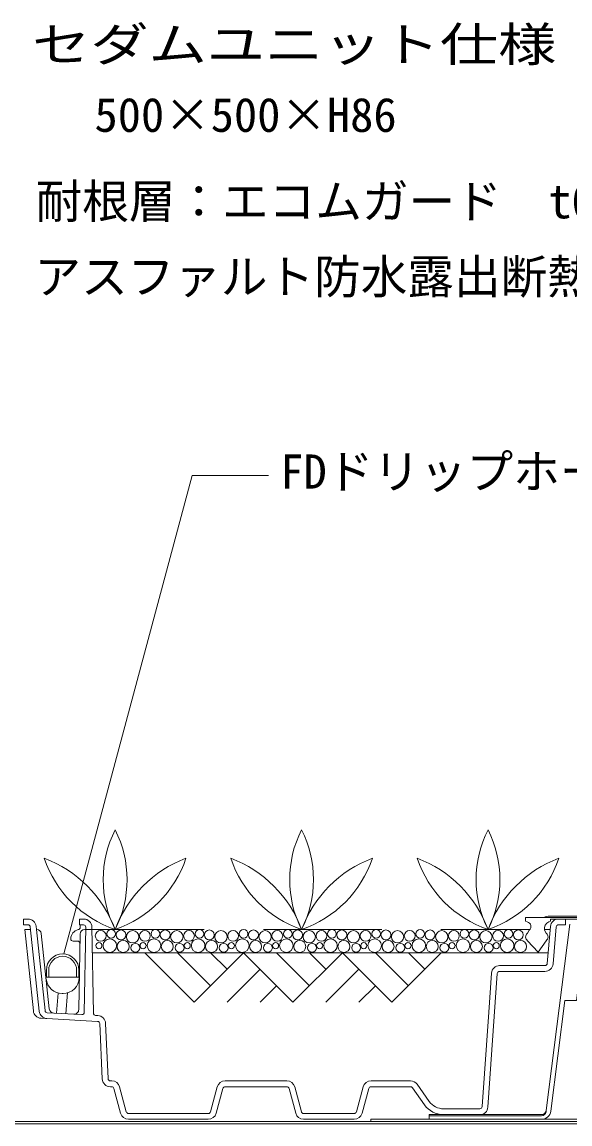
# Model space of a CAD drawing. Units: millimetres, scale not verified. Extents: x -1485 to 1485, y -1050 to 1050.
# Drawn here: x 239.1 to 474.2, y -233.8 to 239.3 of the extents above; entities that cross this region are included whole.
import ezdxf
from ezdxf.enums import TextEntityAlignment as Align

# ---------------------------------------------------------------- set-up
doc = ezdxf.new("R2010")
doc.units = ezdxf.units.MM
doc.header["$LTSCALE"] = 4
doc.linetypes.add('USER1', pattern=[19.05, 12.7, -6.35])
for name, color, linetype, lineweight in [('0-3_KUTAI', 3, 'Continuous', 18), ('0-4_BOUSUI', 1, 'Continuous', 18), ('0-7_KANAMONO', 4, 'Continuous', 18), ('0-9_MOJI', 7, 'Continuous', 18), ('0-A_ecom', 7, 'Continuous', 18), ('0-B_GREEN', 3, 'Continuous', 18)]:
    doc.layers.add(name, color=color, linetype=linetype, lineweight=lineweight)
doc.styles.add('ＭＳ ゴシック', font='')
doc.styles.get('ＭＳ ゴシック').set_extended_font_data('MS Gothic')

msp = doc.modelspace()

# ---------------------------------------------------------------- linework, layer by layer
at = {"layer": '0-3_KUTAI'}
msp.add_line((659.457, -233.795), (-739.893, -233.795), dxfattribs=at)
at = {"layer": '0-4_BOUSUI'}
msp.add_line((659.457, -233.795), (-739.893, -233.795), dxfattribs=at)
msp.add_lwpolyline([(388.78, -231.795), (588.78, -231.795), (588.78, -232.795), (388.78, -232.795)], close=True, dxfattribs=at)
at = {"layer": '0-7_KANAMONO'}
for p, q in [((512.115, -144.595), (465.446, -144.595)), ((456.731, -150.549), (455.942, -151.941)), ((464.051, -151.941), (463.261, -150.549)), ((262.541, -170.793), (262.541, -167.793)), ((263.541, -170.793), (263.541, -167.793))]:
    msp.add_line(p, q, dxfattribs=at)
for points in [[(521.679, -147.037), (522.387, -146.695), (522.387, -145.195), (455.174, -145.195), (455.174, -146.695), (455.882, -147.037)], [(465.111, -147.037), (465.818, -146.695), (465.818, -145.795), (511.742, -145.795)], [(456.02, -155.109), (460.496, -159.995), (463.972, -155.109)], [(249.538, -167.793), (249.538, -170.793), (263.541, -170.793)], [(250.538, -167.793), (250.538, -170.793), (262.541, -170.793)]]:
    msp.add_lwpolyline(points, dxfattribs=at)
for centre, radius, start, end in [((465.446, -150.103), 5.508, 90, 116.99147), ((455.472, -148.995), 2, 309.01589, 78.18299), ((466.512, -150.018), 3.294, 115.18273, 189.26669), ((457.201, -153.495), 2, 129.0159, 233.82139), ((462.791, -153.495), 2, 306.17861, 50.9841), ((256.539, -167.793), 7.002, 0, 180), ((256.539, -167.793), 6.002, 0, 180)]:
    msp.add_arc(centre, radius, start, end, dxfattribs=at)
at = {"layer": '0-9_MOJI'}
for p, q in [((257.103, -160.814), (312.144, 44.599)), ((312.144, 44.599), (344.917, 44.599))]:
    msp.add_line(p, q, dxfattribs=at)
at = {"layer": '0-A_ecom'}
for p, q in [((471.28, -145.795), (472.28, -145.795)), ((246.494, -185.411), (242.654, -149.189)), ((264.06, -149.408), (264.079, -148.295)), ((265.831, -185.884), (266.469, -149.312)), ((266.01, -150.295), (266.452, -150.295)), ((269.09, -149.234), (269.736, -186.212)), ((464.463, -164.881), (465.834, -148.994)), ((468.324, -149.209), (466.953, -165.096)), ((472.28, -148.295), (469.321, -148.295)), ((247.37, -152.084), (250.796, -184.408)), ((262.94, -155.295), (261.036, -155.295)), ((263.444, -184.712), (264.01, -152.26)), ((269.283, -160.295), (464.858, -160.295)), ((291.726, -160.295), (312.939, -181.508)), ((305.868, -160.295), (320.01, -174.437)), ((334.152, -160.295), (312.939, -181.508)), ((320.01, -160.295), (327.081, -167.366)), ((334.152, -160.295), (355.366, -181.508)), ((348.295, -160.295), (362.437, -174.437)), ((376.579, -160.295), (355.366, -181.508)), ((362.437, -160.295), (369.508, -167.366)), ((376.579, -160.295), (397.792, -181.508)), ((390.721, -160.295), (404.863, -174.437)), ((419.005, -160.295), (397.792, -181.508)), ((404.863, -160.295), (411.934, -167.366)), ((341.223, -167.366), (327.081, -181.508)), ((383.65, -167.366), (369.508, -181.508)), ((443.016, -169.225), (439.008, -226.539)), ((444.013, -165.795), (463.466, -165.795)), ((348.294, -174.437), (341.223, -181.508)), ((390.721, -174.437), (383.65, -181.508)), ((254.638, -177.571), (253.873, -186.26)), ((256.393, -177.795), (256.686, -177.795)), ((257.877, -186.482), (258.675, -177.412)), ((249.78, -188.537), (247.251, -188.397)), ((271.546, -189.744), (249.78, -188.537)), ((249.919, -186.041), (264.775, -186.865)), ((270.68, -187.193), (271.684, -187.248)), ((273.505, -214.444), (272.489, -190.7)), ((274.987, -190.593), (276.003, -214.337)), ((277.002, -215.295), (277.588, -215.295)), ((326.248, -215.295), (352.713, -215.295)), ((388.848, -215.295), (405.763, -215.295)), ((408.619, -216.772), (413.831, -224.13)), ((277.588, -217.795), (277.002, -217.795)), ((281.412, -229.201), (278.554, -218.536)), ((280.969, -217.889), (283.827, -228.553)), ((320.009, -228.553), (322.867, -217.889)), ((325.282, -218.536), (322.424, -229.201)), ((352.713, -217.795), (326.248, -217.795)), ((356.537, -229.201), (353.679, -218.536)), ((356.094, -217.889), (358.951, -228.553)), ((382.609, -228.553), (385.467, -217.889)), ((387.882, -218.536), (385.024, -229.201)), ((405.763, -217.795), (388.848, -217.795)), ((411.791, -225.575), (406.579, -218.217)), ((284.793, -229.295), (319.043, -229.295)), ((319.043, -231.795), (284.793, -231.795)), ((359.917, -229.295), (381.643, -229.295)), ((381.643, -231.795), (359.917, -231.795)), ((419.952, -227.295), (435.517, -227.295)), ((435.517, -229.795), (419.952, -229.795))]:
    msp.add_line(p, q, dxfattribs=at)
at = {"layer": '0-A_ecom', "color": 3, "linetype": 'USER1'}
for p, q in [((266.452, -150.295), (456.992, -150.295)), ((463.23, -150.295), (465.721, -150.295))]:
    msp.add_line(p, q, dxfattribs=at)
at = {"layer": '0-A_ecom', "color": 150}
for p, q in [((474.202, -147.979), (464.003, -228.047)), ((413.78, -230.295), (461.955, -230.295)), ((463.939, -228.547), (464.003, -228.047))]:
    msp.add_line(p, q, dxfattribs=at)
at = {"layer": '0-A_ecom', "color": 1}
for p in [(659.457, -232.795), (563.78, -232.795)]:
    msp.add_line(p, (-311.22, -232.795), dxfattribs=at)
at = {"layer": '0-A_ecom'}
for points in [[(241.66, -148.295), (239.78, -148.295), (239.78, -145.795), (241.66, -145.795)], [(265.469, -148.295), (263.818, -148.295), (263.818, -145.795), (265.591, -145.795)], [(469.321, -145.795), (472.28, -145.795), (472.28, -148.295)], [(243.965, -185.271), (240.257, -150.295), (242.771, -150.295)], [(245.14, -148.926), (245.285, -150.295), (248.98, -185.148)], [(436.514, -226.364), (439.351, -185.795), (440.522, -169.051)], [(463.466, -168.295), (455.033, -168.295), (444.013, -168.295)]]:
    msp.add_lwpolyline(points, dxfattribs=at)
at = {"layer": '0-A_ecom', "color": 150}
for points in [[(465.987, -228.3), (472.038, -180.795), (477.079, -180.795), (480.773, -151.795), (487.027, -151.795)], [(462.019, -229.795), (413.78, -229.795), (413.78, -231.795), (462.019, -231.795)]]:
    msp.add_lwpolyline(points, dxfattribs=at)
at = {"layer": '0-A_ecom'}
for centre, radius in [((272.864, -153.027), 2.322), ((277.369, -152.187), 1.865), ((281.588, -152.626), 2.127), ((286.583, -153.437), 2.658), ((291.807, -153.027), 2.322), ((296.311, -152.187), 1.865), ((300.53, -152.626), 2.127), ((305.526, -153.437), 2.658), ((310.749, -153.027), 2.322), ((315.254, -152.187), 1.865), ((319.473, -152.626), 2.127), ((324.469, -153.437), 2.658), ((329.692, -153.027), 2.322), ((334.197, -152.187), 1.865), ((338.416, -152.626), 2.127), ((343.412, -153.437), 2.658), ((348.635, -153.027), 2.322), ((353.14, -152.187), 1.865), ((357.359, -152.626), 2.127), ((362.354, -153.437), 2.658), ((367.578, -153.027), 2.322), ((372.082, -152.187), 1.865), ((376.301, -152.626), 2.127), ((381.297, -153.437), 2.658), ((386.52, -153.027), 2.322), ((391.025, -152.187), 1.865), ((395.244, -152.626), 2.127), ((400.24, -153.437), 2.658), ((405.463, -153.027), 2.322), ((409.968, -152.187), 1.865), ((414.187, -152.626), 2.127), ((419.183, -153.437), 2.658), ((424.406, -153.027), 2.322), ((428.911, -152.187), 1.865), ((433.13, -152.626), 2.127), ((438.125, -153.437), 2.658), ((443.349, -153.027), 2.322), ((447.853, -152.187), 1.865), ((452.072, -152.626), 2.127), ((272.104, -157.227), 1.311), ((276.767, -157.209), 2.903), ((282.503, -157.569), 2.579), ((291.046, -157.227), 1.311), ((295.71, -157.209), 2.903), ((301.446, -157.569), 2.579), ((309.989, -157.227), 1.311), ((314.653, -157.209), 2.903), ((320.389, -157.569), 2.579), ((328.932, -157.227), 1.311), ((333.596, -157.209), 2.903), ((339.331, -157.569), 2.579), ((347.875, -157.227), 1.311), ((352.538, -157.209), 2.903), ((358.274, -157.569), 2.579), ((366.817, -157.227), 1.311), ((371.481, -157.209), 2.903), ((377.217, -157.569), 2.579), ((385.76, -157.227), 1.311), ((390.424, -157.209), 2.903), ((396.16, -157.569), 2.579), ((404.703, -157.227), 1.311), ((409.367, -157.209), 2.903), ((415.102, -157.569), 2.579), ((423.646, -157.227), 1.311), ((428.309, -157.209), 2.903), ((434.045, -157.569), 2.579), ((442.588, -157.227), 1.311), ((447.252, -157.209), 2.903), ((452.988, -157.569), 2.579), ((287.756, -158.169), 1.925), ((306.698, -158.169), 1.925), ((325.641, -158.169), 1.925), ((344.584, -158.169), 1.925), ((363.527, -158.169), 1.925), ((382.469, -158.169), 1.925), ((401.412, -158.169), 1.925), ((420.355, -158.169), 1.925), ((439.298, -158.169), 1.925)]:
    msp.add_circle(centre, radius, dxfattribs=at)
for centre, radius, start, end in [((241.66, -149.295), 3.5, 6.05049, 90), ((265.591, -149.295), 3.5, 0.99999, 90), ((469.321, -149.295), 3.5, 90, 175.06815), ((241.66, -149.295), 1, 6.05077, 90), ((245.381, -152.295), 2, 6.05077, 90), ((264.036, -154.295), 4, 101.2808, 180), ((263.06, -149.391), 1, 281.13827, 358.99986), ((266.01, -152.295), 2, 90, 178.99999), ((265.469, -149.295), 1, 359.00001, 90), ((469.321, -149.295), 1, 90, 175.06819), ((261.036, -154.295), 1, 180, 270), ((262.94, -156.295), 1, 359, 90), ((463.466, -164.795), 1, 270, 355.06815), ((463.466, -164.795), 3.5, 270, 355.06819), ((444.013, -169.295), 3.5, 90, 175.99999), ((444.013, -169.295), 1, 90, 176), ((256.393, -170.795), 7, 186.05076, 270), ((256.686, -170.795), 7, 270, 359), ((252.785, -184.197), 2, 186.05077, 266.82483), ((247.445, -184.902), 3.5, 186.05076, 266.82481), ((249.974, -185.042), 3.5, 186.05077, 266.82481), ((249.974, -185.042), 1, 186.05077, 266.82483), ((261.444, -184.677), 2, 266.82483, 358.99999), ((264.831, -185.867), 1, 266.82483, 359.00001), ((270.736, -186.194), 1, 180.99999, 266.82497), ((271.49, -190.743), 3.5, 2.44878, 86.82497), ((271.49, -190.743), 1, 2.44878, 86.82481), ((277.002, -214.295), 3.5, 182.44878, 270), ((277.002, -214.295), 1, 182.44878, 270), ((277.588, -218.795), 3.5, 15.00004, 90), ((326.248, -218.795), 3.5, 90, 164.99996), ((352.713, -218.795), 3.5, 15.00004, 90), ((388.848, -218.795), 3.5, 90, 164.99996), ((405.763, -218.795), 3.5, 35.31126, 90), ((277.588, -218.795), 1, 14.99997, 90), ((326.248, -218.795), 1, 90, 165.00003), ((352.713, -218.795), 1, 14.99997, 90), ((388.848, -218.795), 1, 90, 165.00003), ((405.763, -218.795), 1, 35.31121, 90), ((419.952, -219.795), 10, 215.31121, 270), ((419.952, -219.795), 7.5, 215.31126, 270), ((435.517, -226.295), 1, 270, 356.00001), ((435.517, -226.295), 3.5, 270, 356), ((284.793, -228.295), 3.5, 194.99997, 270), ((284.793, -228.295), 1, 195.00004, 270), ((319.043, -228.295), 1, 270, 344.99996), ((319.043, -228.295), 3.5, 270, 345.00003), ((359.917, -228.295), 3.5, 194.99997, 270), ((359.917, -228.295), 1, 195.00004, 270), ((381.643, -228.295), 1, 270, 344.99996), ((381.643, -228.295), 3.5, 270, 345.00003)]:
    msp.add_arc(centre, radius, start, end, dxfattribs=at)
at = {"layer": '0-A_ecom', "color": 150}
for centre, radius in [((461.955, -228.295), 2), ((462.019, -227.795), 2), ((462.019, -227.795), 4)]:
    msp.add_arc(centre, radius, 270, 352.7407, dxfattribs=at)
at = {"layer": '0-B_GREEN'}
for centre, radius, start, end in [((321.269, -128.902), 47.326, 153.12829, 206.87401), ((236.839, -128.902), 47.326, 333.12599, 26.87171), ((401.269, -128.902), 47.326, 153.12829, 206.87401), ((316.839, -128.902), 47.326, 333.12599, 26.87171), ((481.269, -128.902), 47.326, 153.12829, 206.87401), ((396.839, -128.902), 47.326, 333.12599, 26.87171), ((230.359, -168.27), 51.907, 20.26163, 69.3585), ((294.802, -104.254), 48.659, 198.50209, 251.11695), ((327.749, -168.27), 51.907, 110.6415, 159.73837), ((263.306, -104.254), 48.659, 288.88305, 341.49791), ((310.359, -168.27), 51.907, 20.26163, 69.3585), ((374.802, -104.254), 48.659, 198.50209, 251.11695), ((407.749, -168.27), 51.907, 110.6415, 159.73837), ((343.306, -104.254), 48.659, 288.88305, 341.49791), ((390.359, -168.27), 51.907, 20.26163, 69.3585), ((454.802, -104.254), 48.659, 198.50209, 251.11695), ((487.749, -168.27), 51.907, 110.6415, 159.73837), ((423.306, -104.254), 48.659, 288.88305, 341.49791)]:
    msp.add_arc(centre, radius, start, end, dxfattribs=at)

# ---------------------------------------------------------------- texts
at = {"layer": '0-9_MOJI', "style": 'ＭＳ ゴシック', "width": 1.25}
msp.add_text('セダムユニット仕様 FD-U･S', height=14.66, dxfattribs=at).set_placement((243.421, 218.004), align=Align.BOTTOM_LEFT)
at = {"layer": '0-9_MOJI', "style": 'ＭＳ ゴシック'}
for s, p in [('500×500×H86', (270.192, 187.765)), ('耐根層：エコムガード\u3000t0.6', (244.951, 150.629)), ('アスファルト防水露出断熱仕様', (244.449, 118.274)), ('FDドリップホース 径16', (349.917, 34.599))]:
    msp.add_text(s, height=14.66, dxfattribs=at).set_placement(p, align=Align.BOTTOM_LEFT)

doc.saveas('drawing.dxf')
